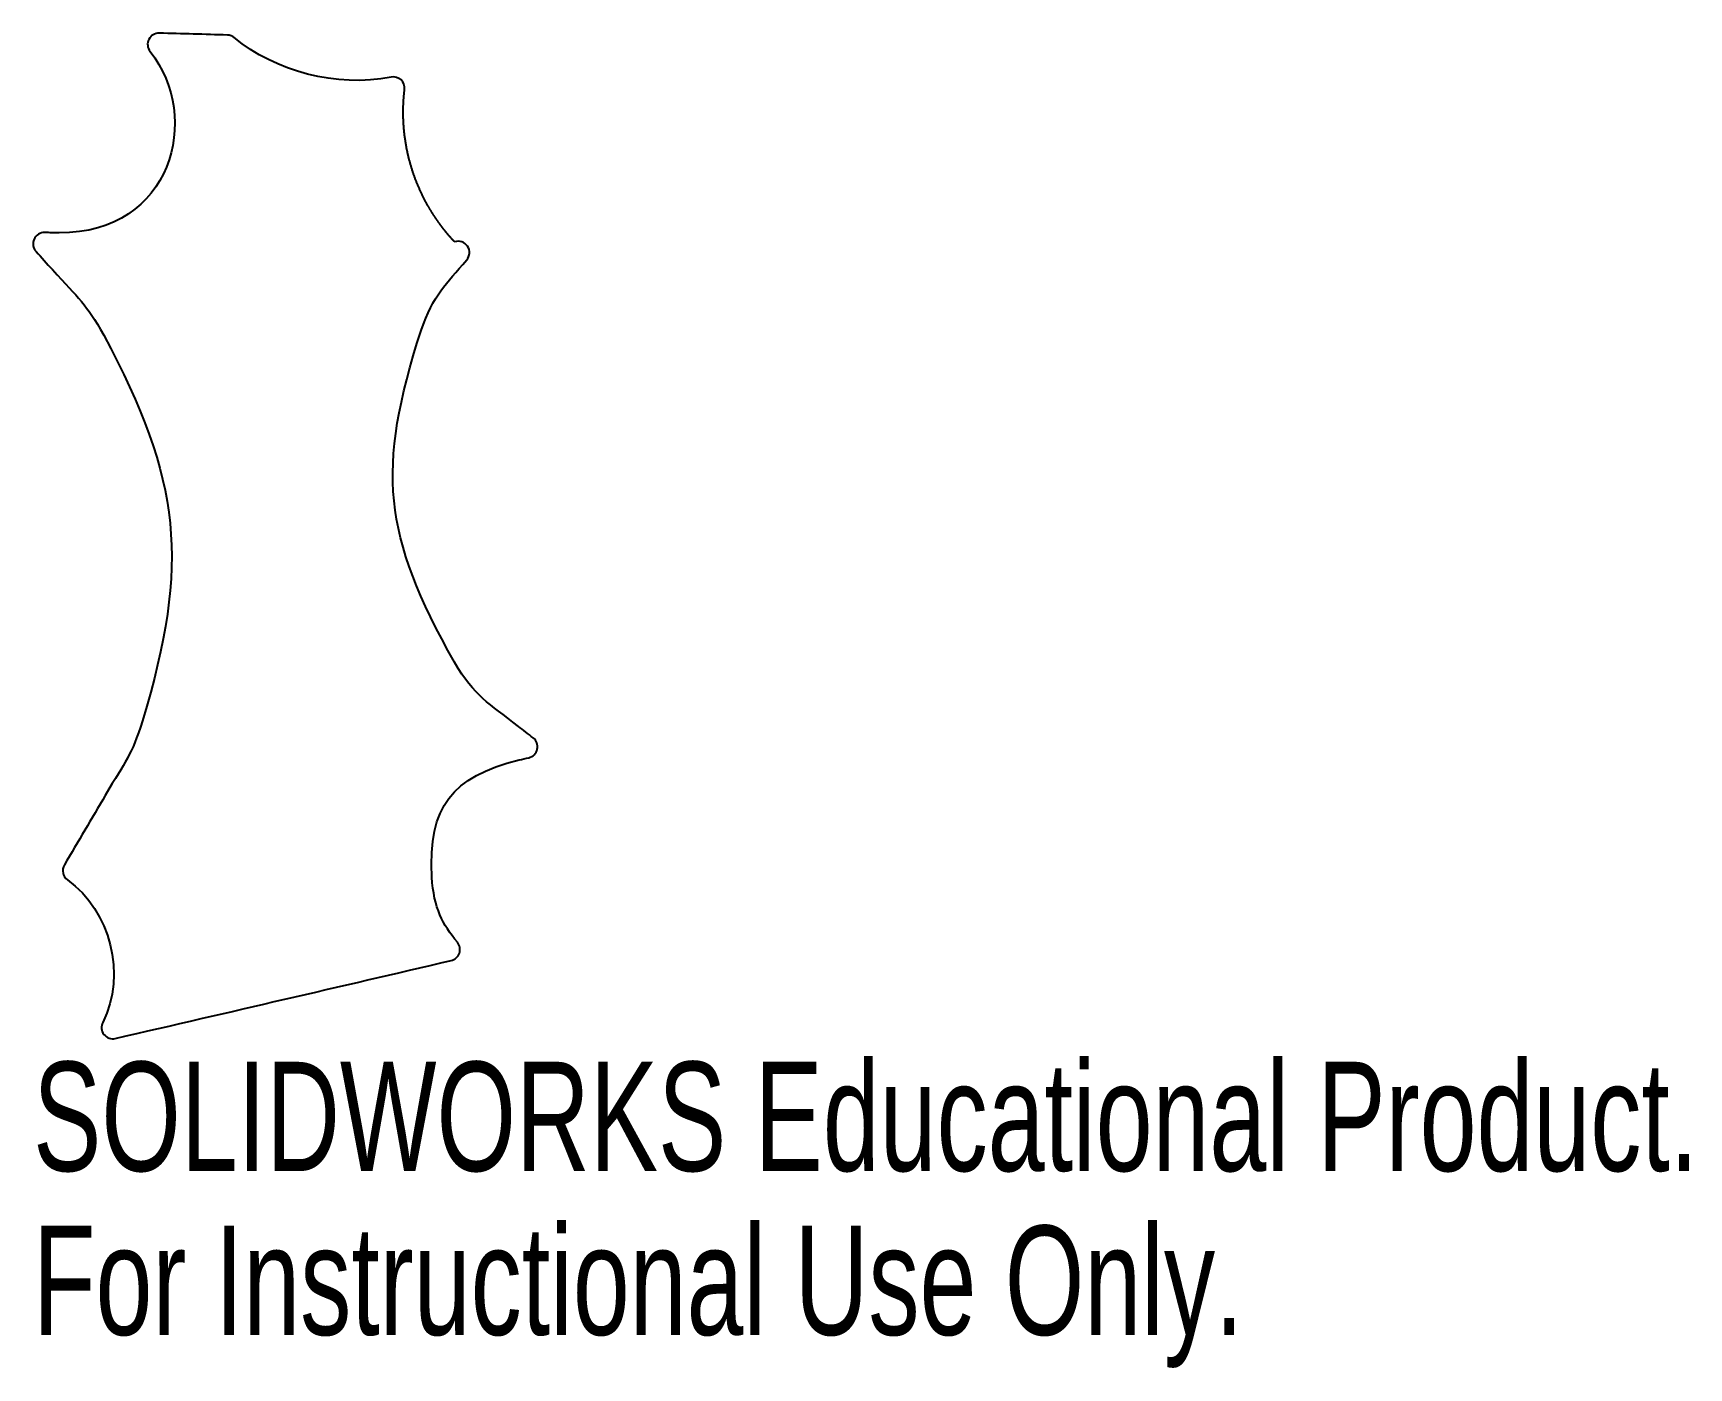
# Model space of a CAD drawing. Header units: millimetres. Extents: x 3.3 to 76.6, y -36.9 to 22.2.
import ezdxf

# ---------------------------------------------------------------- set-up
doc = ezdxf.new("R2010")
doc.units = ezdxf.units.MM
doc.styles.add('SLDTEXTSTYLE0', font='TXT', dxfattribs={"width": 0.7})

msp = doc.modelspace()

# ---------------------------------------------------------------- linework, layer by layer
at = {"color": 7, "linetype": 'Continuous', "lineweight": 25}
msp.add_line((21.953, 12.947), (21.945, 12.956), dxfattribs=at)
for centre, start, end in [((8.873, 21.681), 88.42104, 218.30611), ((11.888, 21.596), 50.56823, 88.37904), ((19.245, 19.743), 353.19712, 101.04662), ((3.805, 12.857), 88.67891, 222.05188), ((22.112, 12.473), 319.64158, 108.47527), ((25.125, -9.389), 283.00372, 52.03996), ((5.119, -14.874), 149.52833, 234.34805), ((21.695, -18.359), 283.11044, 39.56223), ((6.831, -21.808), 153.37368, 282.97757)]:
    msp.add_arc(centre, 0.5, start, end, dxfattribs=at)
for points, degree in [([(11.902, 22.096), (10.897, 22.124), (9.892, 22.152), (8.887, 22.181)], 3), ([(19.15, 20.234), (16.726, 19.761), (14.018, 20.489), (12.205, 21.982)], 3), ([(8.48, 21.371), (10.79, 18.452), (9.451, 13.328), (4.465, 13.342)], 3), ([(4.465, 13.342), (4.249, 13.347), (4.033, 13.352), (3.817, 13.357)], 3), ([(3.434, 12.522), (3.675, 12.255), (3.916, 11.988), (4.157, 11.721)], 3), ([(21.945, 12.956), (21.945, 12.956), (21.945, 12.956)], 2), ([(20.47, 9.027), (21.026, 10.615), (21.564, 11.053), (22.493, 12.149)], 3), ([(4.157, 11.721), (5.355, 10.393), (5.624, 10.255), (6.428, 8.819)], 3), ([(6.428, 8.819), (9.871, 2.388), (10.241, -1.24), (8.146, -8.244)], 3), ([(21.947, -5.65), (18.781, 0.007), (18.49, 2.842), (20.47, 9.027)], 3), ([(24.782, -8.488), (23.445, -7.443), (22.868, -7.195), (21.947, -5.65)], 3), ([(8.146, -8.244), (7.646, -9.805), (7.407, -10.002), (6.499, -11.542)], 3), ([(25.432, -8.995), (25.216, -8.826), (24.999, -8.657), (24.782, -8.488)], 3), ([(20.942, -15.16), (20.811, -12.02), (21.802, -10.731), (24.816, -9.974)], 3), ([(24.816, -9.974), (24.956, -9.941), (25.097, -9.909), (25.237, -9.876)], 3), ([(6.499, -11.542), (5.895, -12.568), (5.291, -13.595), (4.688, -14.621)], 3), ([(4.827, -15.281), (6.737, -16.652), (7.444, -19.469), (6.384, -21.584)], 3), ([(22.08, -18.041), (21.412, -17.231), (21.056, -16.557), (20.942, -15.16)], 3), ([(6.943, -22.295), (12.081, -21.111), (16.839, -20.004), (21.808, -18.846)], 3)]:
    msp.add_open_spline(points, degree=degree, dxfattribs=at)
msp.add_open_spline([(21.945, 12.956), (21.888, 13.018), (21.86, 13.049), (21.813, 13.101), (21.776, 13.142), (21.692, 13.237), (21.613, 13.333), (21.535, 13.427), (21.456, 13.529), (21.378, 13.629), (21.304, 13.73), (21.156, 13.932), (21.02, 14.144), (20.884, 14.355), (20.761, 14.574), (20.514, 15.013), (20.322, 15.477), (20.129, 15.942), (19.993, 16.427), (19.858, 16.911), (19.781, 17.408), (19.704, 17.905), (19.687, 18.408), (19.679, 18.659), (19.685, 18.911), (19.692, 19.163), (19.714, 19.412), (19.725, 19.536), (19.739, 19.662), (19.741, 19.673), (19.742, 19.684)], degree=2, knots=[0.0000038, 0.0000038, 0.0000038, 0.015625, 0.015625, 0.03125, 0.03125, 0.0625, 0.0625, 0.09375, 0.09375, 0.125, 0.125, 0.1875, 0.1875, 0.25, 0.25, 0.375, 0.375, 0.5, 0.5, 0.625, 0.625, 0.75, 0.75, 0.8125, 0.8125, 0.875, 0.875, 0.90625, 0.90625, 0.9089357, 0.9089357, 0.9089357], dxfattribs=at)

# ---------------------------------------------------------------- texts
at = {"color": 7, "linetype": 'Continuous', "char_height": 4.83362, "attachment_point": 1, "style": 'SLDTEXTSTYLE0'}
for s, insert in [('SOLIDWORKS Educational Product.', (3.305, -23.327)), ('For Instructional Use Only.', (3.305, -30.578))]:
    msp.add_mtext(s, dxfattribs=dict(at, insert=insert))

doc.saveas('drawing.dxf')
